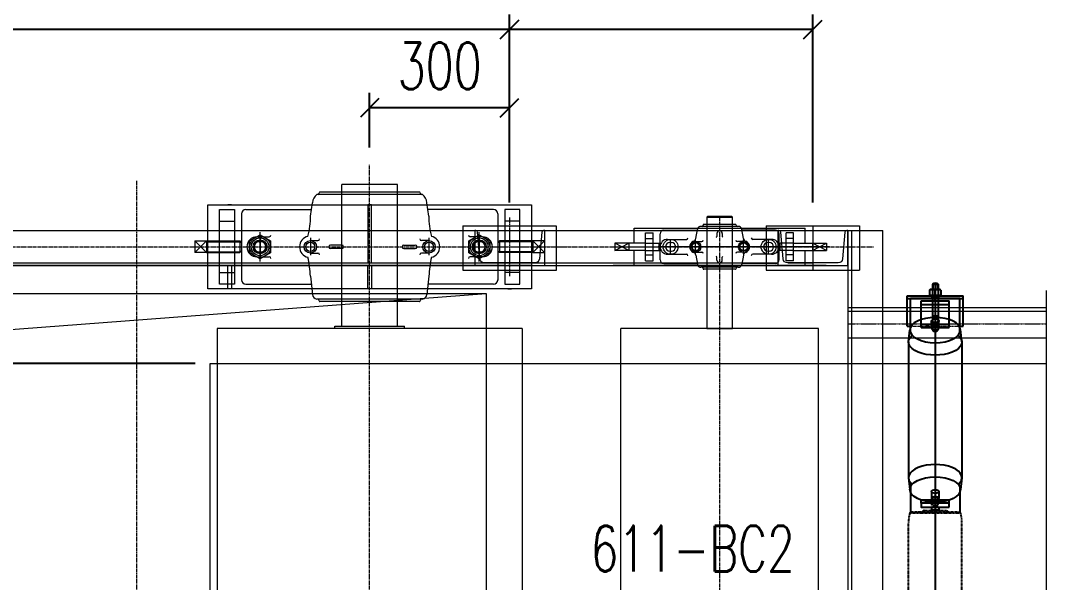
# Model space of a CAD drawing. Header units: millimetres. Extents: x -243837 to -5443, y 40 to 285140.
# Drawn here: x -73473 to -64675, y 57757 to 62578 of the extents above; entities that cross this region are included whole.
import ezdxf

# ---------------------------------------------------------------- set-up
doc = ezdxf.new("R2010")
doc.units = ezdxf.units.MM
for name, pattern in [('CENTER2', [1.125, 0.75, -0.125, 0.125, -0.125]), ('DASHDOT2', [0.5, 0.25, -0.125, 0, -0.125]), ('HIDDEN', [0.375, 0.25, -0.125]), ('HIDDEN2', [0.1875, 0.125, -0.0625])]:
    doc.linetypes.add(name, pattern=pattern)
for name, color, linetype, lineweight in [('DIM', 1, 'Continuous', 9), ('HID', 2, 'HIDDEN', 5), ('R-CENTER', 1, 'CENTER2', 5), ('R-HIDDEN', 3, 'HIDDEN', 9), ('R-OBJECT', 2, 'Continuous', 20)]:
    doc.layers.add(name, color=color, linetype=linetype, lineweight=lineweight)
doc.layers.add('DWG', color=7, linetype='Continuous')
doc.layers.add('REF', color=6, linetype='DASHDOT2')
doc.styles.add('KA', font='romans.shx', dxfattribs={"width": 0.7})
doc.dimstyles.new('Copy of rakesh4', dxfattribs={"dimscale": 160, "dimtxt": 2.5, "dimasz": 1, "dimexe": 0.8, "dimexo": 0.8, "dimgap": 1, "dimtad": 1, "dimdec": 0, "dimlfac": 0.25, "dimzin": 0, "dimdsep": 46, "dimtxsty": 'KA', "dimblk": 'OBLIQUE', "dimcen": 1.5, "dimclrd": 1, "dimclre": 1, "dimclrt": 2, "dimadec": 0, "dimazin": 0, "dimtfac": 1, "dimtdec": 0, "dimtmove": 0, "dimatfit": 2, "dimfxl": 0, "dimtolj": 1, "dimtzin": 0, "dimarcsym": 1})

# ---------------------------------------------------------------- blocks, each defined once
blk = doc.blocks.new('_Oblique')
at = {"color": 0, "linetype": 'ByBlock', "lineweight": -2}
blk.add_line((-0.5, -0.5), (0.5, 0.5), dxfattribs=at)
blk = doc.blocks.new('*D305')
at = {"layer": 'DEFPOINTS', "color": 0, "transparency": 16777216}
for p in [(-76606.2, 59636.7), (-71847, 59636.7), (-71847, 55636.7)]:
    blk.add_point(p, dxfattribs=at)
at = {"layer": 'DIM', "color": 1, "lineweight": -2, "transparency": 16777216}
for p, q in [((-71975, 59636.7), (-76734.2, 59636.7)), ((-76606.2, 55636.7), (-76606.2, 59636.7)), ((-71975, 55636.7), (-76734.2, 55636.7))]:
    blk.add_line(p, q, dxfattribs=at)
at = {"layer": 'DIM', "color": 1, "lineweight": -2, "transparency": 16777216, "xscale": 160, "yscale": 160, "zscale": 160}
for p, rotation in [((-76606.2, 59636.7), 90), ((-76606.2, 55636.7), 270)]:
    blk.add_blockref('_Oblique', p, dxfattribs=dict(at, rotation=rotation))
at = {"layer": 'DIM', "color": 2, "transparency": 16777216, "insert": (-76606.2, 57636.7), "char_height": 400, "attachment_point": 5, "rotation": 90, "style": 'KA'}
blk.add_mtext('\\A1;1000\\P Belt Width', dxfattribs=at)
blk = doc.blocks.new('*D306')
at = {"layer": 'DEFPOINTS', "color": 0, "transparency": 16777216}
for p in [(-69279, 62501), (-69279, 60888, 623), (-66679, 60888, 623)]:
    blk.add_point(p, dxfattribs=at)
at = {"layer": 'DIM', "color": 1, "lineweight": -2, "transparency": 16777216}
for p, q in [((-69279, 61016), (-69279, 62629)), ((-66679, 61016), (-66679, 62629)), ((-66679, 62501), (-69279, 62501))]:
    blk.add_line(p, q, dxfattribs=at)
at = {"layer": 'DIM', "color": 1, "lineweight": -2, "transparency": 16777216, "xscale": 160, "yscale": 160, "zscale": 160, "rotation": 180}
blk.add_blockref('_Oblique', (-69279, 62501), dxfattribs=at)
at = {"layer": 'DIM', "color": 1, "lineweight": -2, "transparency": 16777216, "xscale": 160, "yscale": 160, "zscale": 160}
blk.add_blockref('_Oblique', (-66679, 62501), dxfattribs=at)
at = {"layer": 'DIM', "color": 2, "transparency": 16777216, "insert": (-67979, 62861), "char_height": 400, "attachment_point": 5, "style": 'KA'}
blk.add_mtext('\\A1;650', dxfattribs=at)
blk = doc.blocks.new('*D307')
at = {"layer": 'DEFPOINTS', "color": 0, "transparency": 16777216}
for p in [(-74879, 62501), (-69279, 60888, 623), (-74879, 60862.7, 1061.3)]:
    blk.add_point(p, dxfattribs=at)
at = {"layer": 'DIM', "color": 1, "lineweight": -2, "transparency": 16777216}
for p, q in [((-74879, 60990.7), (-74879, 62629)), ((-69279, 61016), (-69279, 62629)), ((-69279, 62501), (-74879, 62501))]:
    blk.add_line(p, q, dxfattribs=at)
at = {"layer": 'DIM', "color": 1, "lineweight": -2, "transparency": 16777216, "xscale": 160, "yscale": 160, "zscale": 160, "rotation": 180}
blk.add_blockref('_Oblique', (-74879, 62501), dxfattribs=at)
at = {"layer": 'DIM', "color": 1, "lineweight": -2, "transparency": 16777216, "xscale": 160, "yscale": 160, "zscale": 160}
blk.add_blockref('_Oblique', (-69279, 62501), dxfattribs=at)
at = {"layer": 'DIM', "color": 2, "transparency": 16777216, "insert": (-72079, 62861), "char_height": 400, "attachment_point": 5, "style": 'KA'}
blk.add_mtext('\\A1;1400', dxfattribs=at)
blk = doc.blocks.new('*D308')
at = {"layer": 'DEFPOINTS', "color": 0, "transparency": 16777216}
for p in [(-70479, 61828.7), (-70479, 61359.5, 623), (-69279, 60888, 623)]:
    blk.add_point(p, dxfattribs=at)
at = {"layer": 'DIM', "color": 1, "lineweight": -2, "transparency": 16777216}
for p, q in [((-70479, 61487.5), (-70479, 61956.7)), ((-69279, 61016), (-69279, 61956.7)), ((-69279, 61828.7), (-70479, 61828.7))]:
    blk.add_line(p, q, dxfattribs=at)
at = {"layer": 'DIM', "color": 1, "lineweight": -2, "transparency": 16777216, "xscale": 160, "yscale": 160, "zscale": 160, "rotation": 180}
blk.add_blockref('_Oblique', (-70479, 61828.7), dxfattribs=at)
at = {"layer": 'DIM', "color": 1, "lineweight": -2, "transparency": 16777216, "xscale": 160, "yscale": 160, "zscale": 160}
blk.add_blockref('_Oblique', (-69279, 61828.7), dxfattribs=at)
at = {"layer": 'DIM', "color": 2, "transparency": 16777216, "insert": (-69879, 62188.7), "char_height": 400, "attachment_point": 5, "style": 'KA'}
blk.add_mtext('\\A1;300', dxfattribs=at)
blk = doc.blocks.new('IDLER')
at = {"layer": 'REF'}
h = blk.add_hatch(dxfattribs=at)
h.set_pattern_fill('ANSI31', color=6, scale=4, angle=90, style=0)
h.set_pattern_definition([(225, (309.9103, 250.7189), (-0.3535534, 0.3535534), [])])
h.paths.add_polyline_path([(9.5, 186), (9.5, 184.9), (7.1, 184.9), (7.1, 186)])
h.paths.add_polyline_path([(-7.1, 186), (-7.1, 184.9), (-9.5, 184.9), (-9.5, 186)])
h = blk.add_hatch(dxfattribs=at)
h.set_pattern_fill('ANSI31', color=6, scale=4, angle=90, style=0)
h.set_pattern_definition([(225, (309.9103, 200.7189), (-0.3535534, 0.3535534), [])])
h.paths.add_polyline_path([(9.5, -186), (9.5, -184.9), (7.1, -184.9), (7.1, -186)])
h.paths.add_polyline_path([(-7.1, -186), (-7.1, -184.9), (-9.5, -184.9), (-9.5, -186)])
at = {"color": 6}
for p, q in [((6, 670), (-6, 670)), ((-6, 670), (-6, 658.5)), ((-5.2, 670), (-5.2, 658.5)), ((5.2, 670), (5.2, 657.6)), ((6, 670), (6, 658.5)), ((60, 645), (-60, 645)), ((-60, 580), (-60, 645)), ((60, 639), (-60, 639)), ((-53, 565.9), (-53, 639)), ((-53, 639), (53, 639)), ((-12, 657.2), (-9.8, 658.5)), ((-12, 657.2), (-12, 646.5)), ((12, 646.5), (-12, 646.5)), ((-10, 646.5), (-10, 645)), ((9.8, 658.5), (-9.8, 658.5)), ((-7, 645), (-7, 639)), ((-7, 645), (-7, 639)), ((-6, 657.2), (-6, 646.5)), ((-6, 645), (-6, 642)), ((6, 642), (-6, 642)), ((-6, 640), (-6, 574)), ((-6, 640), (6, 640)), ((-5.2, 642), (-5.2, 640)), ((0, 631.9), (0, 655.5)), ((0, 634), (0, 639)), ((5.2, 642), (5.2, 640)), ((6, 657.2), (6, 646.5)), ((6, 645), (6, 642)), ((6, 640), (6, 574)), ((7, 645), (7, 639)), ((7, 645), (7, 638.8)), ((12, 657.2), (9.8, 658.5)), ((10, 646.5), (10, 645)), ((12, 657.2), (12, 646.5)), ((53, 565.9), (53, 639)), ((60, 580), (60, 645)), ((30, 634), (-30, 634)), ((-30, 577.2), (-30, 634)), ((30, 626), (-30, 626)), ((30, 577.2), (30, 634)), ((6, 602), (-6, 602)), ((-53, 580), (-60, 580)), ((-57.2, 546.2), (-54.1, 573)), ((30, 584.1), (-30, 584.1)), ((30, 577.2), (-30, 577.2)), ((-8, 575.8), (-8, 590.9)), ((8, 575.8), (8, 590.9)), ((60, 580), (53, 580)), ((57.2, 546.2), (54.2, 571.5)), ((-57.2, 546.2), (-57.2, 254.7)), ((57.2, 546.2), (57.2, 254.7)), ((-57.2, 254.7), (-54.2, 229.5)), ((57.2, 254.7), (54.2, 229.5)), ((-53, 181), (-53, 223.9)), ((-8, 225.1), (-8, 210.1)), ((8, 225.1), (8, 210.1)), ((53, 181), (53, 223.9)), ((-30, 206.9), (30, 206.9)), ((-30, 200), (-30, 206.9)), ((30, 200), (30, 206.9)), ((4.5, 192), (-4.5, 192)), ((0, 181), (0, 192)), ((-53, -235.1), (-53, -181)), ((4.5, -192), (-4.5, -192)), ((0, -192), (0, -181)), ((53, -235.1), (53, -181)), ((-30, -200), (-30, -206.9)), ((-30, -206.9), (30, -206.9)), ((-8, -225.1), (-8, -210.1)), ((8, -225.1), (8, -210.1)), ((30, -200), (30, -206.9)), ((-57.2, -254.7), (-54.2, -229.5)), ((57.2, -254.7), (54.2, -229.5)), ((-57.2, -546.2), (-57.2, -254.7)), ((57.2, -546.2), (57.2, -254.7)), ((-57.2, -546.2), (-54.1, -573)), ((57.2, -546.2), (54.2, -571.5)), ((-53, -565.9), (-53, -639)), ((53, -565.9), (53, -639)), ((-53, -580), (-60, -580)), ((-60, -580), (-60, -645)), ((30, -577.2), (-30, -577.2)), ((-30, -577.2), (-30, -634)), ((30, -584.1), (-30, -584.1)), ((-8, -575.8), (-8, -590.9)), ((-6, -640), (-6, -574)), ((6, -640), (6, -574)), ((8, -575.8), (8, -590.9)), ((30, -577.2), (30, -634)), ((60, -580), (53, -580)), ((60, -580), (60, -645)), ((6, -602), (-6, -602)), ((30, -626), (-30, -626)), ((30, -634), (-30, -634)), ((0, -631.9), (0, -655.5)), ((0, -634), (0, -639)), ((60, -639), (-60, -639)), ((60, -645), (-60, -645)), ((-53, -639), (53, -639)), ((-12, -657.2), (-12, -646.5)), ((12, -646.5), (-12, -646.5)), ((-12, -657.2), (-9.8, -658.5)), ((-10, -646.5), (-10, -645)), ((9.8, -658.5), (-9.8, -658.5)), ((-7, -645), (-7, -639)), ((-7, -645), (-7, -639)), ((-6, -640), (6, -640)), ((6, -642), (-6, -642)), ((-6, -645), (-6, -642)), ((-6, -657.2), (-6, -646.5)), ((-6, -670), (-6, -658.5)), ((-5.2, -642), (-5.2, -640)), ((-5.2, -670), (-5.2, -658.5)), ((5.2, -642), (5.2, -640)), ((5.2, -670), (5.2, -657.6)), ((6, -645), (6, -642)), ((6, -657.2), (6, -646.5)), ((6, -670), (6, -658.5)), ((7, -645), (7, -638.8)), ((7, -645), (7, -639)), ((12, -657.2), (9.8, -658.5)), ((10, -646.5), (10, -645)), ((12, -657.2), (12, -646.5)), ((6, -670), (-6, -670))]:
    blk.add_line(p, q, dxfattribs=at)
at = {"color": 1, "linetype": 'CENTER2'}
for p, q in [((0, -672.7), (0, 672.7)), ((4.4, 0), (-4.4, 0))]:
    blk.add_line(p, q, dxfattribs=at)
at = {"color": 6}
for points in [[(-30, 192), (-30, 200), (30, 200), (30, 192)], [(-30, -192), (-30, -200), (30, -200), (30, -192)]]:
    blk.add_lwpolyline(points, close=True, dxfattribs=at)
for centre in [(0, 574), (0, -574)]:
    blk.add_circle(centre, 6, dxfattribs=at)
for centre, radius, start, end in [((0, 660.9), 10.9, 56.6036, 123.3964), ((-9, 654.3), 4.24, 45, 135), ((0, 643.5), 15, 66.4634, 113.5366), ((9, 654.3), 4.24, 45, 135), ((-9, -654.3), 4.24, 225, 315), ((0, -643.5), 15, 246.4634, 293.5366), ((9, -654.3), 4.24, 225, 315), ((0, -660.9), 10.9, 236.6036, 303.3964)]:
    blk.add_arc(centre, radius, start, end, dxfattribs=at)
for centre, major_axis in [((0, 571.5), (-54.2, 0)), ((0, 591.7), (-7, 0)), ((0, 575.8), (-8, 0)), ((0, -229.5), (-54.2, 0)), ((0, -209.2), (-7, 0)), ((0, -225.1), (-8, 0))]:
    blk.add_ellipse(centre, major_axis=major_axis, ratio=0.5, dxfattribs=at)
for centre, major_axis, start_param, end_param in [((0, 590.9), (-8, 0), 5.576234, 10.13173), ((0, 546.2), (-57.1, 0), 5.761132, 9.946831), ((0, -210.1), (-8, 0), 5.576234, 10.13173), ((0, -254.7), (-57.1, 0), 5.761132, 9.946831)]:
    blk.add_ellipse(centre, major_axis=major_axis, ratio=0.5, start_param=start_param, end_param=end_param, dxfattribs=at)
at = {"color": 6, "extrusion": (0, 0, -1)}
for centre, major_axis, start_param, end_param in [((0, 254.7), (-57.1, 0), 5.761132, 9.946831), ((0, 210.1), (-8, 0), 5.576234, 10.13173), ((0, -546.2), (-57.1, 0), 5.761132, 9.946831), ((0, -590.9), (-8, 0), 5.576234, 10.13173)]:
    blk.add_ellipse(centre, major_axis=major_axis, ratio=0.5, start_param=start_param, end_param=end_param, dxfattribs=at)
for centre, major_axis in [((0, 229.5), (-54.2, 0)), ((0, 225.1), (-8, 0)), ((0, 209.2), (-7, 0)), ((0, -571.5), (-54.2, 0)), ((0, -575.8), (-8, 0)), ((0, -591.7), (-7, 0))]:
    blk.add_ellipse(centre, major_axis=major_axis, ratio=0.5, dxfattribs=at)
at = {"layer": 'DWG', "color": 6}
for p, q in [((20, 580), (14, 580)), ((20, -580), (14, -580))]:
    blk.add_line(p, q, dxfattribs=at)
at = {"layer": 'HID', "color": 6, "ltscale": 0.5}
for p, q in [((53, 580), (-53, 580)), ((53, -580), (-53, -580))]:
    blk.add_line(p, q, dxfattribs=at)
at = {"layer": 'HID', "color": 6, "linetype": 'HIDDEN2'}
for p, q in [((14, 580), (10, 580)), ((14, -580), (10, -580))]:
    blk.add_line(p, q, dxfattribs=at)
at = {"layer": 'HID', "color": 6}
for p, q in [((8, 192), (8, 200)), ((8, -192), (8, -200))]:
    blk.add_line(p, q, dxfattribs=at)
at = {"layer": 'REF', "color": 6}
for p, q in [((-7, 200), (-8, 199)), ((-8, 199), (-7, 200)), ((-8, 199), (-8, 198)), ((-8, 198), (-8, 199)), ((-8, 199), (-4.5, 199)), ((-4.5, 199), (-8, 199)), ((7, 200), (-7, 200)), ((7, 200), (-7, 200)), ((-4.5, 200), (-4.5, 192)), ((4.5, 200), (4.5, 192)), ((8, 199), (4.5, 199)), ((8, 199), (4.5, 199)), ((7, 200), (8, 199)), ((7, 200), (8, 199)), ((8, 199), (7, 200)), ((8, 199), (8, 198)), ((8, 198), (8, 199)), ((-54.8, 178.6), (54.8, 178.6)), ((-54.2, 181), (54.2, 181)), ((-27.8, 181), (-27, 183.1)), ((-23.5, 184.9), (-27, 183.4)), ((-26.3, 181), (-27, 183.4)), ((-26.4, 181), (-27, 183.1)), ((-8, 184.9), (-23.5, 184.9)), ((-9.5, 186), (-9.5, 184.9)), ((9.5, 186), (-9.5, 186)), ((9.5, 184.9), (-9.5, 184.9)), ((-8, 192), (-8, 186)), ((8, 186), (-8, 186)), ((8, 184.9), (-8, 184.9)), ((-7.1, 186), (-7.1, 184.9)), ((7.1, 186), (7.1, 184.9)), ((8, 192), (8, 186)), ((23.5, 184.9), (8, 184.9)), ((9.5, 186), (9.5, 184.9)), ((23.5, 184.9), (27, 183.4)), ((26.3, 181), (27, 183.4)), ((26.4, 181), (27, 183.1)), ((27.8, 181), (27, 183.1)), ((-57.2, 158.1), (-57.2, -158.1)), ((57.2, 158.1), (57.2, -158.1)), ((-54.8, -178.6), (54.8, -178.6)), ((-54.2, -181), (54.2, -181)), ((-27.8, -181), (-27, -183.1)), ((-26.4, -181), (-27, -183.1)), ((-26.3, -181), (-27, -183.4)), ((-23.5, -184.9), (-27, -183.4)), ((-8, -184.9), (-23.5, -184.9)), ((-9.5, -186), (-9.5, -184.9)), ((9.5, -184.9), (-9.5, -184.9)), ((9.5, -186), (-9.5, -186)), ((8, -184.9), (-8, -184.9)), ((8, -186), (-8, -186)), ((-8, -192), (-8, -186)), ((-7.1, -186), (-7.1, -184.9)), ((-4.5, -200), (-4.5, -192)), ((4.5, -200), (4.5, -192)), ((7.1, -186), (7.1, -184.9)), ((23.5, -184.9), (8, -184.9)), ((8, -192), (8, -186)), ((9.5, -186), (9.5, -184.9)), ((23.5, -184.9), (27, -183.4)), ((26.3, -181), (27, -183.4)), ((26.4, -181), (27, -183.1)), ((27.8, -181), (27, -183.1)), ((-8, -199), (-8, -198)), ((-8, -198), (-8, -199)), ((-8, -199), (-4.5, -199)), ((-7, -200), (-8, -199)), ((-8, -199), (-7, -200)), ((-4.5, -199), (-8, -199)), ((7, -200), (-7, -200)), ((7, -200), (-7, -200)), ((8, -199), (4.5, -199)), ((8, -199), (4.5, -199)), ((7, -200), (8, -199)), ((7, -200), (8, -199)), ((8, -199), (7, -200)), ((8, -199), (8, -198)), ((8, -198), (8, -199))]:
    blk.add_line(p, q, dxfattribs=at)
for centre, start, end in [((32.8, 158.1), 165.2922, 180), ((-32.8, 158.1), 0, 14.7078), ((32.8, -158.1), 180, 194.7078), ((-32.8, -158.1), 345.2922, 0)]:
    blk.add_arc(centre, 90, start, end, dxfattribs=at)

msp = doc.modelspace()

# ---------------------------------------------------------------- linework, layer by layer
at = {"layer": 'R-CENTER', "ltscale": 40}
for p, q in [((-70479.02, 53334.34, 847.55), (-70479.02, 61340.7, 738.58)), ((-72478.84, 61202.25, 788.67), (-72478.84, 54201, 788.67)), ((-67478.37, 60896.72, 738.58), (-67478.37, 54376.72, 738.58)), ((-75527.78, 60636.72, 738.58), (-66159.48, 60636.72, 738.58))]:
    msp.add_line(p, q, dxfattribs=at)
at = {"layer": 'R-CENTER', "ltscale": 10}
for p, q in [((-69279.02, 60888.01, 738.58), (-69279.02, 60385.43, 738.58)), ((-69688.79, 60636.72, 738.58), (-68769.25, 60636.72, 738.58)), ((-66378.37, 59976.58, 788.67), (-64675.48, 59976.6, 788.67))]:
    msp.add_line(p, q, dxfattribs=at)
at = {"layer": 'R-HIDDEN', "ltscale": 20}
for p, q in [((-66346.37, 60776.72, 738.58), (-66346.37, 54496.72, 738.58)), ((-74578.37, 60498.32, 738.58), (-66978.37, 60498.32, 738.58)), ((-66378.37, 60084.58, 788.67), (-64675.48, 60084.6, 788.67))]:
    msp.add_line(p, q, dxfattribs=at)
at = {"layer": 'R-OBJECT'}
for p, q in [((-70719.02, 59956.72, 738.58), (-70719.02, 61171.72, 738.58)), ((-70239.02, 61171.72, 738.58), (-70719.02, 61171.72, 738.58)), ((-70239.02, 59956.72, 738.58), (-70239.02, 61171.72, 738.58)), ((-70024.97, 61086.72, 738.58), (-70933.08, 61086.72, 738.58)), ((-70911.81, 61100.19, 738.58), (-70911.81, 61099.79, 738.58)), ((-70052.77, 61106.72, 738.58), (-70905.27, 61106.72, 738.58)), ((-70046.24, 61100.19, 738.58), (-70046.24, 61099.79, 738.58)), ((-71867.02, 60276.72, 738.58), (-71867.02, 60996.72, 738.58)), ((-71867.02, 60996.72, 738.58), (-69091.02, 60996.72, 738.58)), ((-71663.02, 60996.72, 738.58), (-71695.02, 60996.72, 738.58)), ((-70984.99, 60900.81, 738.58), (-70969.18, 61015.18, 738.58)), ((-70463.02, 60996.72, 738.58), (-70495.02, 60996.72, 738.58)), ((-70495.02, 60996.72, 738.58), (-70495.02, 60498.32, 738.58)), ((-70463.02, 60498.32, 738.58), (-70463.02, 60996.72, 738.58)), ((-69973.05, 60900.81, 738.58), (-69988.86, 61015.18, 738.58)), ((-69295.02, 60996.72, 738.58), (-69263.02, 60996.72, 738.58)), ((-69091.02, 60996.72, 738.58), (-69091.02, 60276.72, 738.58)), ((-71767.02, 60316.72, 738.58), (-71767.02, 60956.72, 738.58)), ((-71767.02, 60956.72, 738.58), (-71639.02, 60956.72, 738.58)), ((-71639.02, 60956.72, 738.58), (-71639.02, 60316.72, 738.58)), ((-71578.28, 60920.09, 738.58), (-71578.28, 60346.69, 738.58)), ((-71541.65, 60956.72, 738.58), (-70977.41, 60956.72, 738.58)), ((-69416.4, 60956.72, 738.58), (-69980.63, 60956.72, 738.58)), ((-69379.76, 60920.09, 738.58), (-69379.76, 60346.69, 738.58)), ((-69191.02, 60956.72, 738.58), (-69319.02, 60956.72, 738.58)), ((-69319.02, 60956.72, 738.58), (-69319.02, 60316.72, 738.58)), ((-69191.02, 60316.72, 738.58), (-69191.02, 60956.72, 738.58)), ((-71767.02, 60856.72, 738.58), (-71639.02, 60856.72, 738.58)), ((-69679.02, 60816.72, 738.58), (-69679.02, 60436.72, 738.58)), ((-69679.02, 60816.72, 738.58), (-68879.02, 60816.72, 738.58)), ((-69191.02, 60856.72, 738.58), (-69319.02, 60856.72, 738.58)), ((-67079.02, 60816.72, 738.58), (-66279.02, 60816.72, 738.58)), ((-67079.02, 60816.72, 738.58), (-67079.02, 60436.72, 738.58)), ((-66279.02, 60816.72, 738.58), (-66279.02, 60436.72, 738.58)), ((-75178.37, 60776.72, 738.58), (-69091.02, 60776.72, 738.58)), ((-71509.02, 60688.68, 738.58), (-71419.02, 60740.65, 738.58)), ((-71445.84, 60722.5, 738.58), (-71339.98, 60722.5, 738.58)), ((-71419.02, 60510.16, 738.58), (-71419.02, 60763.28, 738.58)), ((-71419.02, 60740.65, 738.58), (-71329.02, 60688.68, 738.58)), ((-71418.28, 60739.69, 738.58), (-71418.28, 60551.26, 738.58)), ((-70987.74, 60715.02, 738.58), (-70987.74, 60564.3, 738.58)), ((-69970.3, 60715.02, 738.58), (-69970.3, 60564.3, 738.58)), ((-69629.02, 60688.68, 738.58), (-69539.02, 60740.65, 738.58)), ((-69512.21, 60722.5, 738.58), (-69618.07, 60722.5, 738.58)), ((-69539.76, 60739.69, 738.58), (-69539.76, 60551.26, 738.58)), ((-69539.02, 60510.16, 738.58), (-69539.02, 60763.28, 738.58)), ((-69539.02, 60740.65, 738.58), (-69449.02, 60688.68, 738.58)), ((-69091.02, 60776.72, 738.58), (-69078.37, 60776.72, 738.58)), ((-69078.37, 60776.72, 738.58), (-68792.37, 60776.72, 738.58)), ((-66378.37, 60776.72, 738.58), (-66378.37, 54496.72, 738.58)), ((-66378.37, 60776.72, 738.58), (-66078.37, 60776.72, 738.58)), ((-66078.37, 54496.72, 738.58), (-66078.37, 60776.72, 738.58)), ((-71979.02, 60686.72, 738.58), (-71979.02, 60586.72, 738.58)), ((-71979.02, 60686.72, 738.58), (-71593.61, 60686.72, 738.58)), ((-71879.02, 60586.72, 738.58), (-71979.02, 60686.72, 738.58)), ((-71979.02, 60586.72, 738.58), (-71879.02, 60686.72, 738.58)), ((-71879.02, 60686.72, 738.58), (-71879.02, 60586.72, 738.58)), ((-71879.02, 60680.33, 738.58), (-71587.22, 60680.33, 738.58)), ((-71593.61, 60686.72, 738.58), (-71593.61, 60586.72, 738.58)), ((-71593.61, 60686.72, 738.58), (-71579.02, 60672.14, 738.58)), ((-71579.02, 60672.14, 738.58), (-71579.02, 60601.31, 738.58)), ((-71509.02, 60584.76, 738.58), (-71509.02, 60688.68, 738.58)), ((-71425.61, 60680.68, 738.58), (-71410.95, 60680.68, 738.58)), ((-71329.02, 60688.68, 738.58), (-71329.02, 60584.76, 738.58)), ((-70987.74, 60690.84, 738.58), (-70923.74, 60690.84, 738.58)), ((-70716.53, 60651.17, 738.58), (-70815.98, 60651.17, 738.58)), ((-70716.53, 60622.28, 738.58), (-70815.98, 60622.28, 738.58)), ((-70187, 60651.17, 738.58), (-70087.56, 60651.17, 738.58)), ((-70187, 60622.28, 738.58), (-70087.56, 60622.28, 738.58)), ((-69970.3, 60690.84, 738.58), (-70034.31, 60690.84, 738.58)), ((-69629.02, 60584.76, 738.58), (-69629.02, 60688.68, 738.58)), ((-69532.44, 60680.68, 738.58), (-69547.09, 60680.68, 738.58)), ((-69449.02, 60688.68, 738.58), (-69449.02, 60584.76, 738.58)), ((-69364.44, 60686.72, 738.58), (-69379.02, 60672.14, 738.58)), ((-69379.02, 60672.14, 738.58), (-69379.02, 60601.31, 738.58)), ((-69079.02, 60680.33, 738.58), (-69370.83, 60680.33, 738.58)), ((-69364.44, 60686.72, 738.58), (-69364.44, 60586.72, 738.58)), ((-68979.02, 60686.72, 738.58), (-69364.44, 60686.72, 738.58)), ((-69079.02, 60686.72, 738.58), (-69079.02, 60586.72, 738.58)), ((-69079.02, 60586.72, 738.58), (-68979.02, 60686.72, 738.58)), ((-68979.02, 60586.72, 738.58), (-69079.02, 60686.72, 738.58)), ((-68979.02, 60686.72, 738.58), (-68979.02, 60586.72, 738.58)), ((-71879.02, 60586.72, 738.58), (-71979.02, 60586.72, 738.58)), ((-71879.02, 60593.11, 738.58), (-71587.22, 60593.11, 738.58)), ((-71879.02, 60586.72, 738.58), (-71593.61, 60586.72, 738.58)), ((-71593.61, 60586.72, 738.58), (-71579.02, 60601.31, 738.58)), ((-71419.02, 60532.8, 738.58), (-71509.02, 60584.76, 738.58)), ((-71445.84, 60550.95, 738.58), (-71339.98, 60550.95, 738.58)), ((-71425.61, 60592.76, 738.58), (-71410.95, 60592.76, 738.58)), ((-71329.02, 60584.76, 738.58), (-71419.02, 60532.8, 738.58)), ((-70987.74, 60582.61, 738.58), (-70923.74, 60582.61, 738.58)), ((-69970.3, 60582.61, 738.58), (-70034.31, 60582.61, 738.58)), ((-69539.02, 60532.8, 738.58), (-69629.02, 60584.76, 738.58)), ((-69512.21, 60550.95, 738.58), (-69618.07, 60550.95, 738.58)), ((-69532.44, 60592.76, 738.58), (-69547.09, 60592.76, 738.58)), ((-69449.02, 60584.76, 738.58), (-69539.02, 60532.8, 738.58)), ((-69364.44, 60586.72, 738.58), (-69379.02, 60601.31, 738.58)), ((-69079.02, 60593.11, 738.58), (-69370.83, 60593.11, 738.58)), ((-69079.02, 60586.72, 738.58), (-69364.44, 60586.72, 738.58)), ((-69079.02, 60586.72, 738.58), (-68979.02, 60586.72, 738.58)), ((-75178.37, 60476.72, 738.58), (-66378.37, 60476.72, 738.58)), ((-69319.02, 60476.72, 738.58), (-71867.02, 60476.72, 738.58)), ((-71695.02, 60498.32, 738.58), (-71663.02, 60498.32, 738.58)), ((-71695.02, 60276.72, 738.58), (-71695.02, 60476.72, 738.58)), ((-71695.02, 60476.72, 738.58), (-71663.02, 60476.72, 738.58)), ((-71663.02, 60476.72, 738.58), (-71663.02, 60276.72, 738.58)), ((-70495.02, 60498.32, 738.58), (-70463.02, 60498.32, 738.58)), ((-70495.02, 60276.72, 738.58), (-70495.02, 60476.72, 738.58)), ((-70495.02, 60476.72, 738.58), (-70463.02, 60476.72, 738.58)), ((-70463.02, 60476.72, 738.58), (-70463.02, 60276.72, 738.58)), ((-69564.37, 60476.72, 738.58), (-69278.37, 60476.72, 738.58)), ((-69493.61, 60498.32, 738.58), (-69278.37, 60498.32, 738.58)), ((-69263.02, 60498.32, 738.58), (-69295.02, 60498.32, 738.58)), ((-69263.02, 60476.72, 738.58), (-69295.02, 60476.72, 738.58)), ((-69091.02, 60476.72, 738.58), (-69279.02, 60476.72, 738.58)), ((-69091.02, 60476.72, 738.58), (-69078.37, 60476.72, 738.58)), ((-69078.37, 60476.72, 738.58), (-68792.37, 60476.72, 738.58)), ((-71767.02, 60416.72, 738.58), (-71639.02, 60416.72, 738.58)), ((-70986.71, 60385.05, 738.58), (-70969.18, 60228.27, 738.58)), ((-69971.33, 60385.05, 738.58), (-69988.86, 60228.27, 738.58)), ((-69679.02, 60436.72, 738.58), (-68878.37, 60436.72, 738.58)), ((-69191.02, 60416.72, 738.58), (-69319.02, 60416.72, 738.58)), ((-67079.02, 60436.72, 738.58), (-66278.37, 60436.72, 738.58)), ((-69091.02, 60276.72, 738.58), (-71867.02, 60276.72, 738.58)), ((-71639.02, 60316.72, 738.58), (-71767.02, 60316.72, 738.58)), ((-71663.02, 60276.72, 738.58), (-71695.02, 60276.72, 738.58)), ((-71541.65, 60316.72, 738.58), (-70977.41, 60316.72, 738.58)), ((-70463.02, 60276.72, 738.58), (-70495.02, 60276.72, 738.58)), ((-69416.4, 60316.72, 738.58), (-69980.63, 60316.72, 738.58)), ((-69319.02, 60316.72, 738.58), (-69191.02, 60316.72, 738.58)), ((-69295.02, 60276.72, 738.58), (-69263.02, 60276.72, 738.58)), ((-70024.97, 60186.72, 738.58), (-70933.08, 60186.72, 738.58)), ((-70911.81, 60173.26, 738.58), (-70911.81, 60173.65, 738.58)), ((-70052.77, 60166.72, 738.58), (-70905.27, 60166.72, 738.58)), ((-70046.24, 60173.26, 738.58), (-70046.24, 60173.65, 738.58)), ((-66378.37, 60116.58, 788.67), (-64675.48, 60116.6, 788.67)), ((-69171.02, 59936.72, 738.58), (-71787.02, 59936.72, 738.58)), ((-70779.02, 59936.72, 738.58), (-70779.02, 59956.72, 738.58)), ((-70779.02, 59956.72, 738.58), (-70179.02, 59956.72, 738.58)), ((-70179.02, 59936.72, 738.58), (-70179.02, 59956.72, 738.58)), ((-66378.37, 59856.58, 788.67), (-64675.48, 59856.6, 788.67)), ((-71847.02, 55636.72, 738.58), (-71847.02, 59636.72, 738.58)), ((-71847.02, 59636.72, 738.58), (-64675.48, 59636.72, 738.58))]:
    msp.add_line(p, q, dxfattribs=at)
at = {"layer": 'R-OBJECT', "linetype": 'Continuous'}
for p, q in [((-67588.37, 60890.72, 738.58), (-67368.37, 60890.72, 738.58)), ((-68879.02, 60816.72, 738.58), (-68879.02, 60436.72, 738.58)), ((-68212.37, 60796.72, 738.58), (-66744.37, 60796.72, 738.58)), ((-68212.37, 60668.72, 738.58), (-68212.37, 60796.72, 738.58)), ((-67318.46, 60812.2, 738.58), (-67638.28, 60812.2, 738.58)), ((-67620.33, 60823.56, 738.58), (-67620.33, 60823.23, 738.58)), ((-67341.92, 60829.07, 738.58), (-67614.82, 60829.07, 738.58)), ((-67336.41, 60823.56, 738.58), (-67336.41, 60823.23, 738.58)), ((-66744.37, 60668.72, 738.58), (-66744.37, 60796.72, 738.58)), ((-66679.02, 60816.72, 738.58), (-66679.02, 60436.72, 738.58)), ((-68879.02, 60776.72, 738.58), (-66378.37, 60776.72, 738.58)), ((-68112.37, 60516.72, 738.58), (-68112.37, 60756.72, 738.58)), ((-68112.37, 60756.72, 738.58), (-68048.37, 60756.72, 738.58)), ((-68112.37, 60706.72, 738.58), (-68048.37, 60706.72, 738.58)), ((-68048.37, 60516.72, 738.58), (-68048.37, 60756.72, 738.58)), ((-67988.37, 60525.45, 738.58), (-67988.37, 60748, 738.58)), ((-67957.46, 60778.9, 738.58), (-67670.05, 60778.9, 738.58)), ((-67898.37, 60570.86, 738.58), (-67898.37, 60702.59, 738.58)), ((-67682.09, 60708.77, 738.58), (-67668.74, 60786.52, 738.58)), ((-67500.95, 60751.79, 738.58), (-67500.95, 60726.06, 738.58)), ((-67455.79, 60751.79, 738.58), (-67455.79, 60726.06, 738.58)), ((-67274.65, 60708.77, 738.58), (-67288, 60786.52, 738.58)), ((-66999.28, 60778.9, 738.58), (-67286.69, 60778.9, 738.58)), ((-67058.37, 60570.86, 738.58), (-67058.37, 60702.59, 738.58)), ((-66968.37, 60525.45, 738.58), (-66968.37, 60748, 738.58)), ((-66908.37, 60516.72, 738.58), (-66908.37, 60756.72, 738.58)), ((-66844.37, 60756.72, 738.58), (-66908.37, 60756.72, 738.58)), ((-66844.37, 60706.72, 738.58), (-66908.37, 60706.72, 738.58)), ((-66844.37, 60516.72, 738.58), (-66844.37, 60756.72, 738.58)), ((-68402.15, 60636.72, 738.58), (-67974.96, 60636.72, 738.58)), ((-68112.37, 60668.72, 738.58), (-68377.54, 60668.72, 738.58)), ((-68377.54, 60668.72, 738.58), (-68377.54, 60604.72, 738.58)), ((-68377.54, 60604.72, 738.58), (-68257.54, 60668.72, 738.58)), ((-68257.54, 60604.72, 738.58), (-68377.54, 60668.72, 738.58)), ((-68257.54, 60668.72, 738.58), (-68257.54, 60604.72, 738.58)), ((-68112.37, 60668.72, 738.58), (-68048.37, 60668.72, 738.58)), ((-68048.37, 60668.72, 738.58), (-67996.37, 60668.72, 738.58)), ((-66961.78, 60636.72, 738.58), (-68004.96, 60636.72, 738.58)), ((-67988.37, 60660.72, 738.58), (-67996.37, 60668.72, 738.58)), ((-67996.37, 60604.72, 738.58), (-67996.37, 60668.72, 738.58)), ((-67988.37, 60660.72, 738.58), (-67988.37, 60612.72, 738.58)), ((-67924.7, 60700.4, 738.58), (-67762.24, 60700.4, 738.58)), ((-67904.55, 60673.81, 738.58), (-67892.19, 60673.81, 738.58)), ((-67898.37, 60577.49, 738.58), (-67898.37, 60695.95, 738.58)), ((-67684.41, 60577.03, 738.58), (-67684.41, 60697.83, 738.58)), ((-67684.41, 60682.38, 738.58), (-67630.4, 60682.38, 738.58)), ((-67272.33, 60682.38, 738.58), (-67326.34, 60682.38, 738.58)), ((-67272.33, 60577.03, 738.58), (-67272.33, 60697.83, 738.58)), ((-67032.04, 60700.4, 738.58), (-67194.5, 60700.4, 738.58)), ((-67052.19, 60673.81, 738.58), (-67064.55, 60673.81, 738.58)), ((-67058.37, 60577.49, 738.58), (-67058.37, 60695.95, 738.58)), ((-66536.93, 60636.72, 738.58), (-66981.78, 60636.72, 738.58)), ((-66968.37, 60660.72, 738.58), (-66960.37, 60668.72, 738.58)), ((-66968.37, 60660.72, 738.58), (-66968.37, 60612.72, 738.58)), ((-66908.37, 60668.72, 738.58), (-66960.37, 60668.72, 738.58)), ((-66960.37, 60604.72, 738.58), (-66960.37, 60668.72, 738.58)), ((-66844.37, 60668.72, 738.58), (-66908.37, 60668.72, 738.58)), ((-66844.37, 60668.72, 738.58), (-66561.54, 60668.72, 738.58)), ((-66681.54, 60668.72, 738.58), (-66681.54, 60604.72, 738.58)), ((-66681.54, 60604.72, 738.58), (-66561.54, 60668.72, 738.58)), ((-66561.54, 60604.72, 738.58), (-66681.54, 60668.72, 738.58)), ((-66561.54, 60668.72, 738.58), (-66561.54, 60604.72, 738.58)), ((-68112.37, 60604.72, 738.58), (-68377.54, 60604.72, 738.58)), ((-68212.37, 60476.72, 738.58), (-68212.37, 60604.72, 738.58)), ((-68112.37, 60604.72, 738.58), (-68048.37, 60604.72, 738.58)), ((-68112.37, 60566.72, 738.58), (-68048.37, 60566.72, 738.58)), ((-68048.37, 60604.72, 738.58), (-67996.37, 60604.72, 738.58)), ((-67996.37, 60604.72, 738.58), (-67988.37, 60612.72, 738.58)), ((-67924.7, 60573.05, 738.58), (-67762.24, 60573.05, 738.58)), ((-67904.55, 60599.63, 738.58), (-67892.19, 60599.63, 738.58)), ((-67684.41, 60591.06, 738.58), (-67630.4, 60591.06, 738.58)), ((-67682.09, 60564.67, 738.58), (-67668.74, 60486.92, 738.58)), ((-67500.95, 60521.65, 738.58), (-67500.95, 60547.39, 738.58)), ((-67455.79, 60521.65, 738.58), (-67455.79, 60547.39, 738.58)), ((-67272.33, 60591.06, 738.58), (-67326.34, 60591.06, 738.58)), ((-67274.65, 60564.67, 738.58), (-67288, 60486.92, 738.58)), ((-67032.04, 60573.05, 738.58), (-67194.5, 60573.05, 738.58)), ((-67052.19, 60599.63, 738.58), (-67064.55, 60599.63, 738.58)), ((-66960.37, 60604.72, 738.58), (-66968.37, 60612.72, 738.58)), ((-66908.37, 60604.72, 738.58), (-66960.37, 60604.72, 738.58)), ((-66844.37, 60604.72, 738.58), (-66908.37, 60604.72, 738.58)), ((-66844.37, 60566.72, 738.58), (-66908.37, 60566.72, 738.58)), ((-66844.37, 60604.72, 738.58), (-66561.54, 60604.72, 738.58)), ((-66744.37, 60476.72, 738.58), (-66744.37, 60604.72, 738.58)), ((-66564.37, 60476.72, 738.58), (-68392.37, 60476.72, 738.58)), ((-68212.37, 60476.72, 738.58), (-66744.37, 60476.72, 738.58)), ((-68112.37, 60516.72, 738.58), (-68048.37, 60516.72, 738.58)), ((-67957.46, 60494.54, 738.58), (-67670.05, 60494.54, 738.58)), ((-67318.46, 60461.24, 738.58), (-67638.28, 60461.24, 738.58)), ((-67620.33, 60449.88, 738.58), (-67620.33, 60450.22, 738.58)), ((-67341.92, 60444.37, 738.58), (-67614.82, 60444.37, 738.58)), ((-67336.41, 60449.88, 738.58), (-67336.41, 60450.22, 738.58)), ((-66999.28, 60494.54, 738.58), (-67286.69, 60494.54, 738.58)), ((-66964.37, 60476.72, 738.58), (-66678.37, 60476.72, 738.58)), ((-66844.37, 60516.72, 738.58), (-66908.37, 60516.72, 738.58)), ((-66893.61, 60498.32, 738.58), (-66678.37, 60498.32, 738.58)), ((-64675.48, 55011.79, 788.67), (-64675.48, 60261.65, 788.67)), ((-71787.02, 59936.72, 738.58), (-71787.02, 55336.72, 738.58)), ((-69171.02, 59936.72, 738.58), (-69171.02, 55336.72, 738.58)), ((-68326.37, 55336.72, 738.58), (-68326.37, 59936.72, 738.58)), ((-66630.37, 59936.72, 738.58), (-68326.37, 59936.72, 738.58)), ((-66630.37, 55336.72, 738.58), (-66630.37, 59936.72, 738.58))]:
    msp.add_line(p, q, dxfattribs=at)
at = {"layer": 'R-OBJECT', "ltscale": 0.5}
for p, q in [((-75179.02, 60776.52, 738.58), (-71393.02, 60776.52, 738.58)), ((-71393.02, 60476.52, 738.58), (-75179.02, 60476.52, 738.58))]:
    msp.add_line(p, q, dxfattribs=at)
at = {"layer": 'R-OBJECT', "ltscale": 10}
msp.add_line((-74414.58, 59864, 775.75), (-69478.84, 60236.72, 788.67), dxfattribs=at)
at = {"layer": 'R-OBJECT', "linetype": 'Continuous', "elevation": 1615.2}
for points in [[(-67368.37, 59936.72), (-67368.37, 60890.72), (-67374.37, 60896.72), (-67582.37, 60896.72), (-67588.37, 60890.72), (-67588.37, 59936.72)], [(-67722.49, 60636.72), (-67703.45, 60603.74), (-67665.37, 60603.74), (-67646.33, 60636.72), (-67665.37, 60669.7), (-67703.45, 60669.7)], [(-67234.25, 60636.72), (-67253.29, 60603.74), (-67291.37, 60603.74), (-67310.41, 60636.72), (-67291.37, 60669.7), (-67253.29, 60669.7)]]:
    msp.add_lwpolyline(points, close=True, dxfattribs=at)
at = {"layer": 'R-OBJECT', "elevation": 738.58}
for points in [[(-68987.46, 60776.72, 0.3888787), (-69003.4, 60762.12), (-69023.28, 60534.84, -0.3888787), (-69063.13, 60498.32), (-69493.61, 60498.32, -0.3888787), (-69533.46, 60534.84), (-69553.34, 60762.12, 0.3888787), (-69569.28, 60776.72), (-69578.37, 60776.72), (-69578.37, 60476.72), (-68978.37, 60476.72), (-68978.37, 60776.72)], [(-66387.46, 60776.72, 0.3888787), (-66403.4, 60762.12), (-66423.28, 60534.84, -0.3888787), (-66463.13, 60498.32), (-66893.61, 60498.32, -0.3888787), (-66933.46, 60534.84), (-66953.34, 60762.12, 0.3888787), (-66969.28, 60776.72), (-66978.37, 60776.72), (-66978.37, 60476.72), (-66378.37, 60476.72), (-66378.37, 60776.72)]]:
    msp.add_lwpolyline(points, format="xyb", close=True, dxfattribs=at)
at = {"layer": 'R-OBJECT', "ltscale": 10, "elevation": 788.67}
msp.add_lwpolyline([(-74878.84, 60236.72), (-69478.84, 60236.72), (-69478.84, 55036.72), (-74878.84, 55036.72)], close=True, dxfattribs=at)
at = {"layer": 'R-OBJECT'}
for centre, radius in [((-71419.02, 60636.72, 738.58), 90), ((-71419.02, 60636.72, 738.58), 76), ((-69539.02, 60636.72, 738.58), 90), ((-69539.02, 60636.72, 738.58), 76), ((-71419.02, 60636.72, 738.58), 60), ((-70987.74, 60636.72, 738.58), 54.12), ((-70987.74, 60636.72, 738.58), 39.09), ((-69970.3, 60636.72, 738.58), 54.12), ((-69970.3, 60636.72, 738.58), 39.09), ((-69539.02, 60636.72, 738.58), 60)]:
    msp.add_circle(centre, radius, dxfattribs=at)
at = {"layer": 'R-OBJECT', "linetype": 'Continuous'}
for centre, radius in [((-67898.37, 60636.72, 1615.2), 64), ((-67684.41, 60636.72, 1615.2), 45.66), ((-67684.41, 60636.72, 1615.2), 32.98), ((-67272.33, 60636.72, 1615.2), 45.66), ((-67272.33, 60636.72, 1615.2), 32.98), ((-67058.37, 60636.72, 1615.2), 64)]:
    msp.add_circle(centre, radius, dxfattribs=at)
at = {"layer": 'R-OBJECT'}
for centre, radius, start, end in [((-70871.87, 61010.96, 738.58), 97.4, 128.930211, 177.516176), ((-70924.87, 61099.79, 738.58), 13.07, 270, 0), ((-70905.27, 61100.19, 738.58), 6.53, 90, 180), ((-70052.77, 61100.19, 738.58), 6.53, 0, 90), ((-70033.17, 61099.79, 738.58), 13.07, 180, 270), ((-70086.17, 61010.96, 738.58), 97.4, 2.483824, 51.069789), ((-71541.65, 60920.09, 738.58), 36.63, 90, 180), ((-71767.46, 60918.04, 738.58), 782.66, 345.846202, 358.738633), ((-69190.58, 60918.04, 738.58), 782.66, 181.261367, 194.153798), ((-69416.4, 60920.09, 738.58), 36.63, 0, 90), ((-71445.84, 60636.72, 738.58), 85.78, 90, 270), ((-71339.98, 60737.15, 738.58), 14.65, 270, 0), ((-70987.74, 60636.72, 738.58), 92.31, 103.033871, 256.966129), ((-70923.74, 60705.49, 738.58), 14.65, 270, 0), ((-70034.31, 60705.49, 738.58), 14.65, 180, 270), ((-69970.3, 60636.72, 738.58), 92.31, 283.033871, 76.966129), ((-69618.07, 60737.15, 738.58), 14.65, 180, 270), ((-69512.21, 60636.72, 738.58), 85.78, 270, 90), ((-71425.61, 60636.72, 738.58), 43.96, 90, 270), ((-71419.02, 60636.72, 738.58), 50, 144.836612, 130.444767), ((-71410.95, 60636.72, 738.58), 43.96, 270, 90), ((-70815.98, 60636.72, 738.58), 14.44, 90, 270), ((-70716.53, 60636.72, 738.58), 14.44, 270, 90), ((-70187, 60636.72, 738.58), 14.44, 90, 270), ((-70087.56, 60636.72, 738.58), 14.44, 270, 90), ((-69547.09, 60636.72, 738.58), 43.96, 90, 270), ((-69539.02, 60636.72, 738.58), 50, 144.836612, 130.444767), ((-69532.44, 60636.72, 738.58), 43.96, 270, 90), ((-71339.98, 60536.29, 738.58), 14.65, 0, 90), ((-72066.55, 60321.49, 738.58), 1081.71, 3.368478, 12.021427), ((-70923.74, 60567.95, 738.58), 14.65, 0, 90), ((-70034.31, 60567.95, 738.58), 14.65, 90, 180), ((-68891.5, 60321.49, 738.58), 1081.71, 167.978573, 176.631522), ((-69618.07, 60536.29, 738.58), 14.65, 90, 180), ((-71541.65, 60353.36, 738.58), 36.63, 180, 270), ((-69416.4, 60353.36, 738.58), 36.63, 270, 0), ((-70921.24, 60233.47, 738.58), 48.23, 186.191996, 255.789121), ((-70924.87, 60173.65, 738.58), 13.07, 0, 90), ((-70033.17, 60173.65, 738.58), 13.07, 90, 180), ((-70036.81, 60233.47, 738.58), 48.23, 284.210879, 353.808004), ((-70905.27, 60173.26, 738.58), 6.53, 180, 270), ((-70052.77, 60173.26, 738.58), 6.53, 270, 0)]:
    msp.add_arc(centre, radius, start, end, dxfattribs=at)
at = {"layer": 'R-OBJECT', "linetype": 'Continuous'}
for centre, radius, start, end in [((-67638.28, 60781.29, 1615.2), 30.91, 90, 170.262363), ((-67631.36, 60823.23, 1615.2), 11.03, 270, 0), ((-67614.82, 60823.56, 1615.2), 5.51, 90, 180), ((-67341.92, 60823.56, 1615.2), 5.51, 0, 90), ((-67325.38, 60823.23, 1615.2), 11.03, 180, 270), ((-67318.46, 60781.29, 1615.2), 30.91, 9.737637, 90), ((-67957.46, 60748, 1615.2), 30.91, 90, 180), ((-67762.24, 60712.76, 1615.2), 12.36, 270, 0), ((-67712.55, 60714, 1615.2), 30.91, 290.010529, 350.262363), ((-67507.13, 60726.06, 1615.2), 6.18, 270, 0), ((-67478.37, 60751.79, 1615.2), 22.58, 0, 180), ((-67449.61, 60726.06, 1615.2), 6.18, 180, 270), ((-67244.19, 60714, 1615.2), 30.91, 189.737637, 249.989471), ((-67194.5, 60712.76, 1615.2), 12.36, 180, 270), ((-66999.28, 60748, 1615.2), 30.91, 0, 90), ((-67924.7, 60636.72, 1615.2), 63.67, 90, 270), ((-67904.55, 60636.72, 1615.2), 37.09, 90, 270), ((-67892.19, 60636.72, 1615.2), 37.09, 270, 90), ((-67684.41, 60636.72, 1615.2), 51.33, 110.010529, 249.989471), ((-67630.4, 60694.75, 1615.2), 12.36, 270, 0), ((-67326.34, 60694.75, 1615.2), 12.36, 180, 270), ((-67272.33, 60636.72, 1615.2), 51.33, 290.010529, 69.989471), ((-67064.55, 60636.72, 1615.2), 37.09, 90, 270), ((-67052.19, 60636.72, 1615.2), 37.09, 270, 90), ((-67032.04, 60636.72, 1615.2), 63.67, 270, 90), ((-67762.24, 60560.69, 1615.2), 12.36, 0, 90), ((-67712.55, 60559.44, 1615.2), 30.91, 9.737637, 69.989471), ((-67630.4, 60578.7, 1615.2), 12.36, 0, 90), ((-67507.13, 60547.39, 1615.2), 6.18, 0, 90), ((-67449.61, 60547.39, 1615.2), 6.18, 90, 180), ((-67326.34, 60578.7, 1615.2), 12.36, 90, 180), ((-67244.19, 60559.44, 1615.2), 30.91, 110.010529, 170.262363), ((-67194.5, 60560.69, 1615.2), 12.36, 90, 180), ((-67957.46, 60525.45, 1615.2), 30.91, 180, 270), ((-67638.28, 60492.15, 1615.2), 30.91, 189.737637, 270), ((-67631.36, 60450.22, 1615.2), 11.03, 0, 90), ((-67614.82, 60449.88, 1615.2), 5.51, 180, 270), ((-67478.37, 60521.65, 1615.2), 22.58, 180, 0), ((-67341.92, 60449.88, 1615.2), 5.51, 270, 0), ((-67325.38, 60450.22, 1615.2), 11.03, 90, 180), ((-67318.46, 60492.15, 1615.2), 30.91, 270, 350.262363), ((-66999.28, 60525.45, 1615.2), 30.91, 270, 0)]:
    msp.add_arc(centre, radius, start, end, dxfattribs=at)

# ---------------------------------------------------------------- block references
at = {"xscale": 4, "yscale": 4, "zscale": 4, "rotation": 180}
msp.add_blockref('IDLER', (-65629.5, 57636.72, 738.58), dxfattribs=at)

# ---------------------------------------------------------------- texts
at = {"color": 2, "insert": (-68583.16, 58047.12, 788.67), "char_height": 393.75, "attachment_point": 4, "line_spacing_factor": 1.20048, "style": 'KA'}
msp.add_mtext('\\A1;611-BC2', dxfattribs=at)

# ---------------------------------------------------------------- dimensions: what is measured, and where the dimension line sits
at = {"layer": 'DIM'}
for base, p1, p2, picture, middle in [((-74879.02, 62500.96, 115.61), (-69279.02, 60888.01, 738.58), (-74879.02, 60862.68, 1176.89), '*D307', (-72079.02, 62860.96, 115.61)), ((-69279.02, 62500.96, 115.61), (-66679.02, 60888.01, 738.58), (-69279.02, 60888.01, 738.58), '*D306', (-67979.02, 62860.96, 115.61))]:
    dim = msp.add_linear_dim(base=base, p1=p1, p2=p2, angle=180, dimstyle='Copy of rakesh4', dxfattribs=at)
    dim.commit()
    dim.dimension.update_dxf_attribs({"geometry": picture, "text_midpoint": middle})
dim = msp.add_linear_dim(base=(-70479.02, 61828.71, 115.61), p1=(-69279.02, 60888.01, 738.58), p2=(-70479.02, 61359.52, 738.58), angle=180, dimstyle='Copy of rakesh4', dxfattribs=at)
dim.commit()
dim.dimension.update_dxf_attribs({"geometry": '*D308', "text_midpoint": (-69879.02, 61828.71, 115.61), "dimtype": 160})
dim = msp.add_linear_dim(base=(-76606.17, 59636.72, 738.58), p1=(-71847.02, 55636.72, 738.58), p2=(-71847.02, 59636.72, 738.58), angle=270, text='<>\\X Belt Width', dimstyle='Copy of rakesh4', dxfattribs=at)
dim.commit()
dim.dimension.update_dxf_attribs({"geometry": '*D305', "text_midpoint": (-76606.17, 57636.72, 738.58), "dimtype": 160})

doc.saveas('drawing.dxf')
